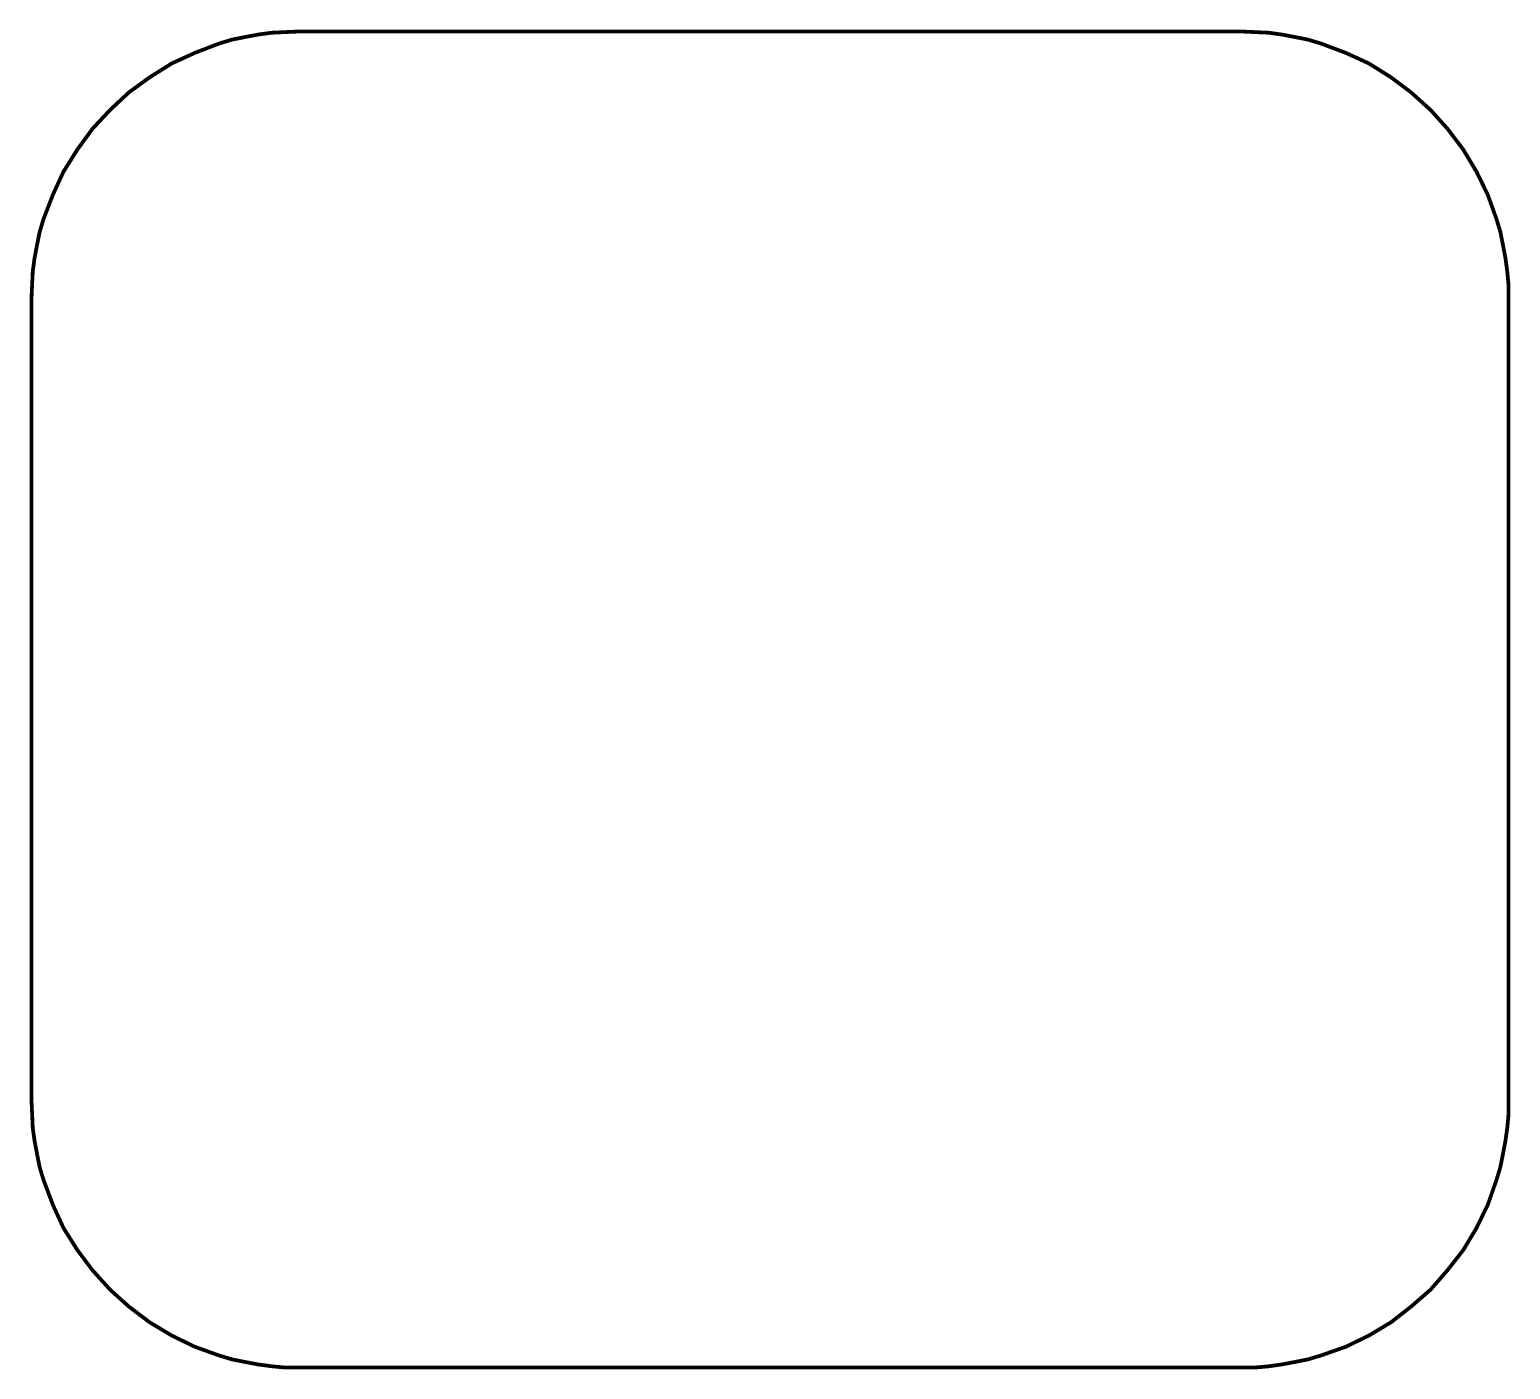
# Model space of a CAD drawing. Extents: x 0.05 to 3.97, y 0.05 to 3.61.
import ezdxf

# ---------------------------------------------------------------- set-up
doc = ezdxf.new("R2010")
doc.units = 0
doc.header["$LTSCALE"] = 0.166667
doc.layers.add('FOREGROUND', color=7, linetype='CONTINUOUS')

msp = doc.modelspace()

# ---------------------------------------------------------------- linework, layer by layer
at = {"layer": 'FOREGROUND', "linetype": 'CONTINUOUS', "const_width": 0.01}
msp.add_lwpolyline([(0.758333, 3.603333), (3.26, 3.603333), (3.296667, 3.601667), (3.333333, 3.6), (3.368333, 3.595), (3.403333, 3.588333), (3.436667, 3.581667), (3.47, 3.571667), (3.536667, 3.546667), (3.598333, 3.518333), (3.656667, 3.481667), (3.71, 3.441667), (3.761667, 3.395), (3.806667, 3.345), (3.848333, 3.29), (3.883333, 3.231667), (3.913333, 3.17), (3.936667, 3.105), (3.946667, 3.071667), (3.953333, 3.038333), (3.96, 3.003333), (3.965, 2.966667), (3.968333, 2.931667), (3.968333, 2.895), (3.968333, 0.766667), (3.968333, 0.73), (3.965, 0.693333), (3.96, 0.658333), (3.953333, 0.623333), (3.946667, 0.59), (3.936667, 0.556667), (3.913333, 0.49), (3.883333, 0.428333), (3.848333, 0.37), (3.806667, 0.316667), (3.761667, 0.265), (3.71, 0.22), (3.656667, 0.178333), (3.598333, 0.143333), (3.536667, 0.113333), (3.47, 0.09), (3.436667, 0.08), (3.403333, 0.073333), (3.368333, 0.066667), (3.333333, 0.061667), (3.296667, 0.058333), (3.26, 0.058333), (0.758333, 0.058333), (0.721667, 0.058333), (0.686667, 0.061667), (0.65, 0.066667), (0.615, 0.073333), (0.581667, 0.08), (0.548333, 0.09), (0.483333, 0.113333), (0.421667, 0.143333), (0.363333, 0.178333), (0.308333, 0.22), (0.258333, 0.265), (0.211667, 0.316667), (0.171667, 0.37), (0.135, 0.428333), (0.106667, 0.49), (0.081667, 0.556667), (0.071667, 0.59), (0.065, 0.623333), (0.058333, 0.658333), (0.053333, 0.693333), (0.051667, 0.73), (0.05, 0.766667), (0.05, 2.895), (0.051667, 2.931667), (0.053333, 2.966667), (0.058333, 3.003333), (0.065, 3.038333), (0.071667, 3.071667), (0.081667, 3.105), (0.106667, 3.17), (0.135, 3.231667), (0.171667, 3.29), (0.211667, 3.345), (0.258333, 3.395), (0.308333, 3.441667), (0.363333, 3.481667), (0.421667, 3.518333), (0.483333, 3.546667), (0.548333, 3.571667), (0.581667, 3.581667), (0.615, 3.588333), (0.65, 3.595), (0.686667, 3.6), (0.721667, 3.601667)], close=True, dxfattribs=at)
at = {"layer": 'FOREGROUND', "color": 7, "linetype": 'CONTINUOUS'}
msp.add_lwpolyline([(0.758333, 3.603333), (3.26, 3.603333), (3.296667, 3.601667), (3.333333, 3.6), (3.368333, 3.595), (3.403333, 3.588333), (3.436667, 3.581667), (3.47, 3.571667), (3.536667, 3.546667), (3.598333, 3.518333), (3.656667, 3.481667), (3.71, 3.441667), (3.761667, 3.395), (3.806667, 3.345), (3.848333, 3.29), (3.883333, 3.231667), (3.913333, 3.17), (3.936667, 3.105), (3.946667, 3.071667), (3.953333, 3.038333), (3.96, 3.003333), (3.965, 2.966667), (3.968333, 2.931667), (3.968333, 2.895), (3.968333, 0.766667), (3.968333, 0.73), (3.965, 0.693333), (3.96, 0.658333), (3.953333, 0.623333), (3.946667, 0.59), (3.936667, 0.556667), (3.913333, 0.49), (3.883333, 0.428333), (3.848333, 0.37), (3.806667, 0.316667), (3.761667, 0.265), (3.71, 0.22), (3.656667, 0.178333), (3.598333, 0.143333), (3.536667, 0.113333), (3.47, 0.09), (3.436667, 0.08), (3.403333, 0.073333), (3.368333, 0.066667), (3.333333, 0.061667), (3.296667, 0.058333), (3.26, 0.058333), (0.758333, 0.058333), (0.721667, 0.058333), (0.686667, 0.061667), (0.65, 0.066667), (0.615, 0.073333), (0.581667, 0.08), (0.548333, 0.09), (0.483333, 0.113333), (0.421667, 0.143333), (0.363333, 0.178333), (0.308333, 0.22), (0.258333, 0.265), (0.211667, 0.316667), (0.171667, 0.37), (0.135, 0.428333), (0.106667, 0.49), (0.081667, 0.556667), (0.071667, 0.59), (0.065, 0.623333), (0.058333, 0.658333), (0.053333, 0.693333), (0.051667, 0.73), (0.05, 0.766667), (0.05, 2.895), (0.051667, 2.931667), (0.053333, 2.966667), (0.058333, 3.003333), (0.065, 3.038333), (0.071667, 3.071667), (0.081667, 3.105), (0.106667, 3.17), (0.135, 3.231667), (0.171667, 3.29), (0.211667, 3.345), (0.258333, 3.395), (0.308333, 3.441667), (0.363333, 3.481667), (0.421667, 3.518333), (0.483333, 3.546667), (0.548333, 3.571667), (0.581667, 3.581667), (0.615, 3.588333), (0.65, 3.595), (0.686667, 3.6), (0.721667, 3.601667)], close=True, dxfattribs=at)

doc.saveas('drawing.dxf')
